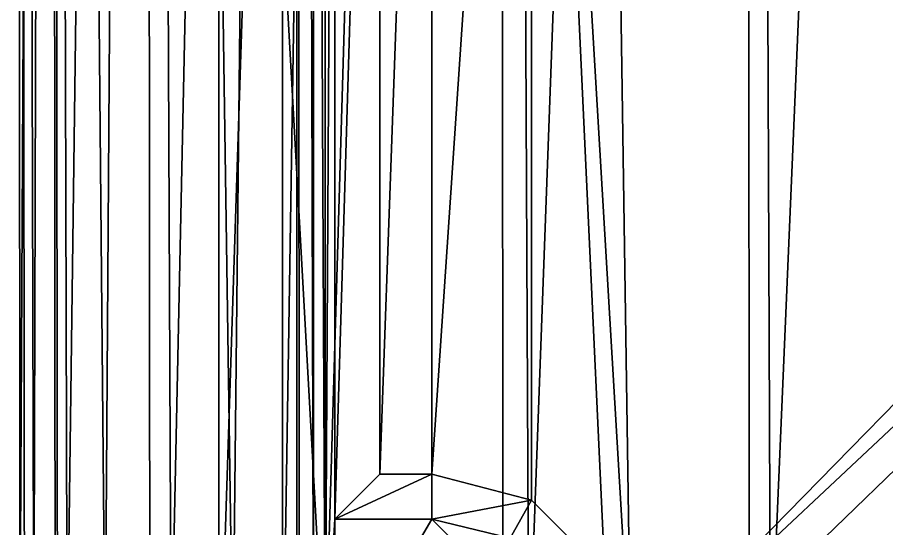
# Model space of a CAD drawing. Header units: metres. Extents: x -0.073 to 0.073, y -0.252 to 0.252.
# Drawn here: x -0.06094 to -0.038, y -0.089 to -0.0755 of the extents above; entities that cross this region are included whole.
import ezdxf

# ---------------------------------------------------------------- set-up
doc = ezdxf.new("R2010")
doc.units = ezdxf.units.M
for name, color, linetype in [('Object_0050', 9, 'CONTINUOUS'), ('Object_0055', 9, 'CONTINUOUS'), ('Object_0063', 9, 'CONTINUOUS'), ('Object_0076', 9, 'CONTINUOUS'), ('Object_0115', 9, 'CONTINUOUS'), ('Object_0131', 9, 'CONTINUOUS'), ('Object_0138', 9, 'CONTINUOUS'), ('Object_0140', 9, 'CONTINUOUS'), ('Object_0144', 9, 'CONTINUOUS'), ('Object_0155', 9, 'CONTINUOUS'), ('Object_0167', 9, 'CONTINUOUS')]:
    doc.layers.add(name, color=color, linetype=linetype)

msp = doc.modelspace()

# ---------------------------------------------------------------- linework, layer by layer
at = {"layer": 'Object_0050'}
for points in [[(-0.060063, 0.064063, 0.079563), (-0.060875, -0.092812, 0.085375), (-0.060937, 0.064063, 0.0875)], [(-0.060875, -0.092812, 0.085375), (-0.06075, -0.092812, 0.0875), (-0.060937, 0.064063, 0.0875)], [(-0.0605, -0.092812, 0.093062), (-0.060937, 0.064063, 0.0875), (-0.06075, -0.092812, 0.0875)], [(-0.060937, 0.064063, 0.0875), (-0.0605, -0.092812, 0.093062), (-0.060063, 0.064063, 0.095437)], [(-0.060875, -0.092812, 0.085375), (-0.060063, 0.064063, 0.079563), (-0.059938, -0.092812, 0.079563)], [(-0.0605, -0.092812, 0.093062), (-0.059875, -0.092812, 0.095437), (-0.060063, 0.064063, 0.095437)], [(-0.057563, 0.064063, 0.071875), (-0.059625, -0.092812, 0.077688), (-0.060063, 0.064063, 0.079563)], [(-0.059625, -0.092812, 0.077688), (-0.059938, -0.092812, 0.079563), (-0.060063, 0.064063, 0.079563)], [(-0.058625, -0.092812, 0.100562), (-0.060063, 0.064063, 0.095437), (-0.059875, -0.092812, 0.095437)], [(-0.060063, 0.064063, 0.095437), (-0.058625, -0.092812, 0.100562), (-0.057563, 0.064063, 0.103125)], [(-0.059625, -0.092812, 0.077688), (-0.057563, 0.064063, 0.071875), (-0.057438, -0.092812, 0.071937)], [(-0.058625, -0.092812, 0.100562), (-0.057438, -0.092812, 0.103), (-0.057563, 0.064063, 0.103125)], [(-0.053563, 0.064063, 0.064937), (-0.056875, -0.092812, 0.070437), (-0.057563, 0.064063, 0.071875)], [(-0.056875, -0.092812, 0.070437), (-0.057438, -0.092812, 0.071937), (-0.057563, 0.064063, 0.071875)], [(-0.05525, -0.092812, 0.107562), (-0.057563, 0.064063, 0.103125), (-0.057438, -0.092812, 0.103)], [(-0.057563, 0.064063, 0.103125), (-0.05525, -0.092812, 0.107562), (-0.053563, 0.064063, 0.110063)], [(-0.056875, -0.092812, 0.070437), (-0.053563, 0.064063, 0.064937), (-0.0535, -0.092812, 0.065)], [(-0.053563, -0.092812, 0.110063), (-0.053563, 0.064063, 0.110063), (-0.05525, -0.092812, 0.107562)], [(-0.053125, -0.092812, 0.110687), (-0.053125, -0.042563, 0.110687), (-0.053563, 0.064063, 0.110063)], [(-0.048188, 0.064063, 0.058938), (-0.052813, -0.092812, 0.063875), (-0.053563, 0.064063, 0.064937)], [(-0.052813, -0.092812, 0.063875), (-0.0535, -0.092812, 0.065), (-0.053563, 0.064063, 0.064937)], [(-0.053563, 0.064063, 0.110063), (-0.053563, -0.092812, 0.110063), (-0.053125, -0.092812, 0.110687)], [(-0.052813, -0.092812, 0.063875), (-0.048188, 0.064063, 0.058938), (-0.048125, -0.092812, 0.059)], [(-0.041688, 0.064063, 0.05425), (-0.047437, -0.092812, 0.058312), (-0.048188, 0.064063, 0.058938)], [(-0.047437, -0.092812, 0.058312), (-0.048125, -0.092812, 0.059), (-0.048188, 0.064063, 0.058938)], [(-0.047437, -0.092812, 0.058312), (-0.041688, 0.064063, 0.05425), (-0.041625, -0.092812, 0.054312)], [(-0.034375, 0.064063, 0.051), (-0.041063, -0.092812, 0.053875), (-0.041688, 0.064063, 0.05425)], [(-0.041063, -0.092812, 0.053875), (-0.041625, -0.092812, 0.054312), (-0.041688, 0.064063, 0.05425)], [(-0.041063, -0.092812, 0.053875), (-0.034375, 0.064063, 0.051), (-0.034313, -0.092812, 0.051)]]:
    msp.add_3dface(points, dxfattribs=at)
at = {"layer": 'Object_0055'}
for points in [[(-0.053938, -0.09425, 0.12625), (-0.053938, -0.042563, 0.12625), (-0.053125, -0.042563, 0.110687)], [(-0.053125, -0.042563, 0.110687), (-0.053125, -0.092812, 0.110687), (-0.053938, -0.09425, 0.12625)]]:
    msp.add_3dface(points, dxfattribs=at)
at = {"layer": 'Object_0063'}
for points in [[(-0.055625, -0.0425, 0.129375), (-0.055625, -0.094375, 0.129375), (-0.055625, -0.0425, 0.132812)], [(-0.055625, -0.094375, 0.132812), (-0.055625, -0.0425, 0.132812), (-0.055625, -0.094375, 0.129375)]]:
    msp.add_3dface(points, dxfattribs=at)
at = {"layer": 'Object_0076'}
for points in [[(-0.05, -0.08875, 0.137187), (-0.05, -0.087563, 0.159063), (-0.052563, -0.08875, 0.137187)], [(-0.051375, -0.087563, 0.159063), (-0.052563, -0.08875, 0.137187), (-0.05, -0.087563, 0.159063)]]:
    msp.add_3dface(points, dxfattribs=at)
at = {"layer": 'Object_0115'}
for points in [[(-0.052563, -0.08875, 0.137187), (-0.052563, -0.093125, 0.137187), (-0.05, -0.08875, 0.137187)], [(-0.045938, -0.092812, 0.137187), (-0.05, -0.08875, 0.137187), (-0.052563, -0.093125, 0.137187)], [(-0.05, -0.08875, 0.137187), (-0.045938, -0.092812, 0.137187), (-0.047938, -0.08925, 0.137187)]]:
    msp.add_3dface(points, dxfattribs=at)
at = {"layer": 'Object_0131'}
for points in [[(-0.053938, -0.09425, 0.129375), (-0.053938, -0.042563, 0.129375), (-0.053938, -0.09425, 0.12625)], [(-0.053938, -0.042563, 0.12625), (-0.053938, -0.09425, 0.12625), (-0.053938, -0.042563, 0.129375)]]:
    msp.add_3dface(points, dxfattribs=at)
at = {"layer": 'Object_0138'}
for points in [[(-0.052813, -0.04375, 0.132812), (-0.052813, -0.093125, 0.132812), (-0.052563, -0.048125, 0.137187)], [(-0.052563, -0.08875, 0.137187), (-0.052563, -0.048125, 0.137187), (-0.052813, -0.093125, 0.132812)], [(-0.052563, -0.048125, 0.137187), (-0.052563, -0.08875, 0.137187), (-0.051375, -0.04925, 0.159063)], [(-0.051375, -0.087563, 0.159063), (-0.051375, -0.04925, 0.159063), (-0.052563, -0.08875, 0.137187)], [(-0.052813, -0.093125, 0.132812), (-0.052563, -0.093125, 0.137187), (-0.052563, -0.08875, 0.137187)]]:
    msp.add_3dface(points, dxfattribs=at)
at = {"layer": 'Object_0140'}
for points in [[(-0.05, -0.087563, 0.159063), (-0.05, -0.08875, 0.137187), (-0.047375, -0.08825, 0.159063)], [(-0.047938, -0.08925, 0.137125), (-0.047375, -0.08825, 0.159063), (-0.05, -0.08875, 0.137187)], [(-0.047375, -0.08825, 0.159063), (-0.047938, -0.08925, 0.137125), (-0.045438, -0.090187, 0.159063)]]:
    msp.add_3dface(points, dxfattribs=at)
at = {"layer": 'Object_0144'}
for points in [[(-0.052813, -0.04375, 0.132812), (-0.055625, -0.0425, 0.132812), (-0.052813, -0.093125, 0.132812)], [(-0.055625, -0.094375, 0.132812), (-0.052813, -0.093125, 0.132812), (-0.055625, -0.0425, 0.132812)]]:
    msp.add_3dface(points, dxfattribs=at)
at = {"layer": 'Object_0155'}
for points in [[(-0.055625, -0.0425, 0.129375), (-0.053938, -0.042563, 0.129375), (-0.055625, -0.094375, 0.129375)], [(-0.053938, -0.09425, 0.129375), (-0.055625, -0.094375, 0.129375), (-0.053938, -0.042563, 0.129375)]]:
    msp.add_3dface(points, dxfattribs=at)
at = {"layer": 'Object_0167'}
for points in [[(-0.047375, -0.048562, 0.159063), (-0.04475, -0.092812, 0.159063), (-0.045438, -0.046625, 0.159063)], [(0.000437, -0.046625, 0.159063), (-0.045438, -0.046625, 0.159063), (-0.04475, -0.092812, 0.159063)], [(0.000437, -0.046625, 0.159063), (-0.04475, -0.092812, 0.159063), (0.002375, -0.048562, 0.159063)], [(-0.05, -0.04925, 0.159063), (-0.05, -0.087563, 0.159063), (-0.047375, -0.048562, 0.159063)], [(-0.047375, -0.08825, 0.159063), (-0.047375, -0.048562, 0.159063), (-0.05, -0.087563, 0.159063)], [(-0.04475, -0.092812, 0.159063), (-0.047375, -0.048562, 0.159063), (-0.045438, -0.090187, 0.159063)], [(-0.047375, -0.08825, 0.159063), (-0.045438, -0.090187, 0.159063), (-0.047375, -0.048562, 0.159063)], [(0.002375, -0.048562, 0.159063), (-0.04475, -0.094188, 0.159063), (0.000437, -0.090187, 0.159063)], [(-0.04475, -0.094188, 0.159063), (0.002375, -0.048562, 0.159063), (-0.04475, -0.092812, 0.159063)], [(-0.051375, -0.04925, 0.159063), (-0.051375, -0.087563, 0.159063), (-0.05, -0.04925, 0.159063)], [(-0.05, -0.087563, 0.159063), (-0.05, -0.04925, 0.159063), (-0.051375, -0.087563, 0.159063)]]:
    msp.add_3dface(points, dxfattribs=at)

doc.saveas('drawing.dxf')
